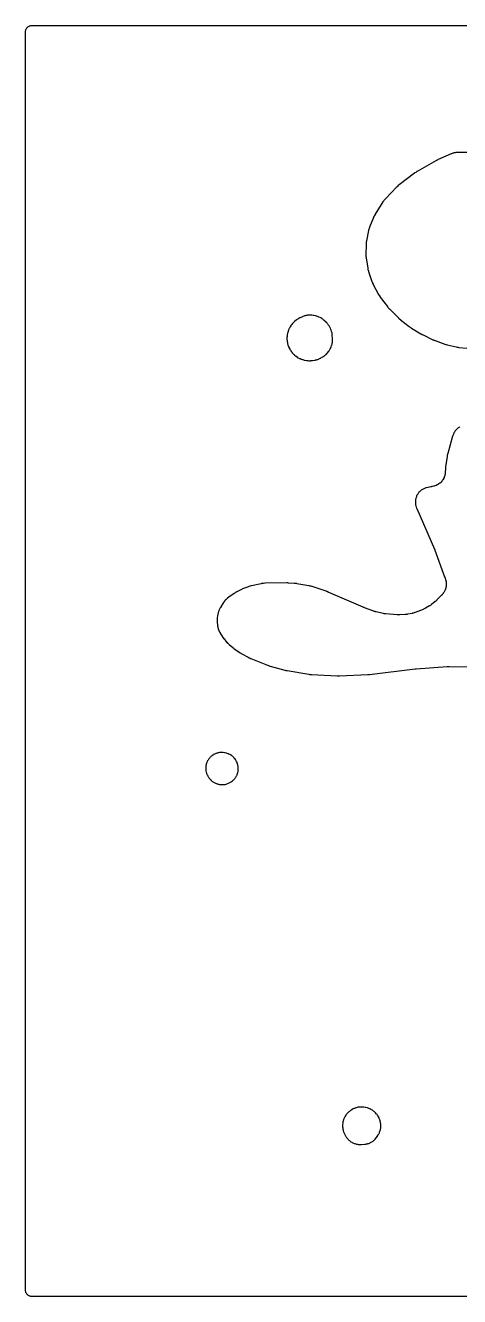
# Model space of a CAD drawing. Header units: millimetres. Extents: x 0 to 300, y 0 to 300.
# Drawn here: x -0.1 to 102.4, y -0.1 to 300.1 of the extents above; entities that cross this region are included whole.
import ezdxf

# ---------------------------------------------------------------- set-up
doc = ezdxf.new("R2010")
doc.units = ezdxf.units.MM
doc.layers.add('CUT', color=7, linetype='CONTINUOUS')

msp = doc.modelspace()

# ---------------------------------------------------------------- linework, layer by layer
at = {"layer": 'CUT'}
for points in [[(298.5107, -0.15), (1.4893, -0.15), (1.2934, -0.1404), (1.1382, -0.1174), (0.9861, -0.0793), (0.8384, -0.0264), (0.6967, 0.0406), (0.5622, 0.1213), (0.4362, 0.2147), (0.32, 0.32), (0.2147, 0.4362), (0.1213, 0.5622), (0.0406, 0.6967), (-0.0264, 0.8384), (-0.0793, 0.9861), (-0.1174, 1.1382), (-0.1404, 1.2934), (-0.15, 1.4893), (-0.15, 298.5107), (-0.1404, 298.7066), (-0.1174, 298.8618), (-0.0793, 299.0139), (-0.0264, 299.1616), (0.0406, 299.3033), (0.1213, 299.4378), (0.2147, 299.5638), (0.32, 299.68), (0.4362, 299.7853), (0.5622, 299.8787), (0.6967, 299.9594), (0.8384, 300.0264), (0.9861, 300.0793), (1.1382, 300.1174), (1.2934, 300.1404), (1.4893, 300.15), (298.5107, 300.15)], [(107.0099, 270.15), (102.0704, 270.15), (101.9879, 270.1479), (101.6612, 270.131), (101.497, 270.114), (101.304, 270.0839), (101.1425, 270.0501), (100.9537, 270.0002), (100.7965, 269.9499), (100.4906, 269.8344), (100.4142, 269.8032), (97.3059, 268.442), (97.2669, 268.4243), (97.0771, 268.335), (97.0006, 268.2965), (96.8158, 268.1972), (96.7784, 268.1765), (92.3576, 265.6467), (92.3134, 265.6205), (92.0989, 265.4884), (92.0132, 265.4317), (91.8076, 265.2862), (91.7662, 265.2558), (88.139, 262.5084), (88.0887, 262.4687), (87.8926, 262.3074), (87.797, 262.2221), (87.6144, 262.0457), (87.5693, 262.0003), (84.862, 259.1656), (84.8101, 259.1085), (84.6096, 258.8772), (84.5142, 258.7558), (84.337, 258.5064), (84.2939, 258.4424), (82.4479, 255.5582), (82.4085, 255.4933), (82.2584, 255.2323), (82.189, 255.0972), (82.0644, 254.8232), (82.0346, 254.7534), (81.1354, 252.4986), (81.1109, 252.4329), (81.0193, 252.1703), (80.979, 252.036), (80.9107, 251.7664), (80.895, 251.6981), (80.3976, 249.2942), (80.3841, 249.2207), (80.3377, 248.9283), (80.3212, 248.7798), (80.3023, 248.4843), (80.2993, 248.4097), (80.2586, 246.0555), (80.2589, 245.9878), (80.2656, 245.7194), (80.2747, 245.5843), (80.3041, 245.3174), (80.313, 245.2503), (80.6858, 242.8172), (80.6979, 242.748), (80.7522, 242.4749), (80.7855, 242.3385), (80.8634, 242.0713), (80.8846, 242.0043), (81.6777, 239.6709), (81.6998, 239.6099), (81.7924, 239.3698), (81.844, 239.2507), (81.9558, 239.0189), (81.9852, 238.961), (83.2434, 236.6017), (83.273, 236.5486), (83.3944, 236.3404), (83.4596, 236.2378), (83.5964, 236.0394), (83.6318, 235.99), (85.3343, 233.7124), (85.3708, 233.6654), (85.5189, 233.4819), (85.597, 233.3922), (85.7583, 233.2202), (85.7998, 233.1776), (87.9517, 231.0478), (87.9863, 231.0146), (88.1582, 230.8543), (88.2303, 230.7911), (88.4115, 230.6414), (88.4489, 230.6115), (90.5148, 229.007), (90.5504, 228.9801), (90.7267, 228.8509), (90.8001, 228.8002), (90.9833, 228.681), (91.021, 228.6572), (93.2675, 227.2834), (93.3022, 227.2628), (93.4739, 227.1637), (93.5449, 227.125), (93.7213, 227.0347), (93.7575, 227.0168), (96.0793, 225.9015), (96.0794, 225.9014), (96.1172, 225.8838), (96.2101, 225.8422), (96.2104, 225.842), (96.3033, 225.8003), (96.3034, 225.8003), (96.3036, 225.8002), (96.3804, 225.7681), (96.5703, 225.6945), (96.6093, 225.68), (96.6095, 225.6799), (98.8663, 224.8722), (98.9099, 224.8573), (99.1248, 224.7873), (99.2132, 224.7612), (99.4317, 224.7037), (99.4764, 224.6927), (101.5552, 224.2093), (101.6053, 224.1985), (101.8517, 224.1494), (101.9528, 224.1326), (102.2019, 224.0995), (102.2528, 224.0935), (104.0908, 223.9085)], [(102.4666, 205.3209), (102.3324, 205.2442), (102.1781, 205.1458), (102.0518, 205.0565), (101.9077, 204.9437), (101.7907, 204.8426), (101.6581, 204.7165), (101.5514, 204.6046), (101.4317, 204.4662), (101.3363, 204.3445), (101.2304, 204.1952), (101.1472, 204.0649), (101.0562, 203.9061), (100.986, 203.7684), (100.9108, 203.6015), (100.8542, 203.4577), (100.7558, 203.1675), (100.7328, 203.0937), (99.578, 199.0538), (99.5638, 199.0007), (99.4987, 198.7395), (99.4759, 198.6321), (99.4289, 198.3671), (99.4202, 198.3129), (99.0735, 195.8722), (99.0682, 195.831), (99.0448, 195.6283), (99.0374, 195.5454), (99.0245, 195.3418), (99.0225, 195.3002), (98.9977, 194.6335), (98.9904, 194.5148), (98.9758, 194.3471), (98.9435, 194.1116), (98.9234, 194.0047), (98.868, 193.7735), (98.8375, 193.6691), (98.7594, 193.4446), (98.7187, 193.3437), (98.6188, 193.128), (98.5683, 193.0317), (98.4475, 192.8269), (98.3877, 192.7361), (98.2473, 192.5442), (98.1788, 192.4598), (98.0201, 192.2827), (97.9436, 192.2055), (97.7682, 192.045), (97.6844, 191.9757), (97.4939, 191.8334), (97.4037, 191.7727), (97.2001, 191.65), (97.1043, 191.5985), (96.8895, 191.4965), (96.7891, 191.4548), (96.5653, 191.3746), (96.4043, 191.3257), (96.2897, 191.294), (95.9876, 191.2184), (95.9465, 191.2085), (95.8677, 191.1903), (95.8265, 191.1811), (95.7673, 191.1685), (95.721, 191.1591), (95.6322, 191.142), (95.5857, 191.1335), (94.9591, 191.0256), (94.8801, 191.0099), (94.5688, 190.94), (94.4137, 190.8968), (94.233, 190.8366), (94.083, 190.7781), (93.9092, 190.7), (93.7659, 190.6268), (93.6009, 190.5316), (93.4656, 190.4443), (93.311, 190.3331), (93.1852, 190.2326), (93.0425, 190.1064), (92.9275, 189.9938), (92.7982, 189.8539), (92.695, 189.7303), (92.5804, 189.5782), (92.4902, 189.4448), (92.3915, 189.2819), (92.3152, 189.1402), (92.2333, 188.9682), (92.1716, 188.8195), (92.1074, 188.6401), (92.061, 188.486), (92.0152, 188.3011), (91.9844, 188.1431), (91.9574, 187.9545), (91.9427, 187.7942), (91.9348, 187.6039), (91.9362, 187.4429), (91.9475, 187.2528), (91.9651, 187.0928), (91.9955, 186.9047), (92.029, 186.7473), (92.0781, 186.5632), (92.1274, 186.4099), (92.2401, 186.1116), (92.2704, 186.037), (96.4506, 176.4584), (96.464, 176.4271), (96.4892, 176.3671), (96.5021, 176.3357), (96.5198, 176.2919), (96.5339, 176.256), (96.5604, 176.187), (96.574, 176.1509), (98.8591, 169.911), (98.8721, 169.8745), (98.8965, 169.8043), (98.909, 169.7675), (98.9259, 169.7163), (98.9393, 169.6745), (98.9641, 169.5943), (98.9767, 169.5523), (99.0838, 169.183), (99.1124, 169.0751), (99.1496, 168.9195), (99.1919, 168.6976), (99.2064, 168.5953), (99.2276, 168.3704), (99.2324, 168.2671), (99.2323, 168.0412), (99.2274, 167.938), (99.2061, 167.7131), (99.1915, 167.6108), (99.1492, 167.3889), (99.125, 167.2884), (99.062, 167.0714), (99.0285, 166.9737), (98.9453, 166.7636), (98.9028, 166.6694), (98.8003, 166.4681), (98.7491, 166.3783), (98.628, 166.1876), (98.5361, 166.0567), (98.469, 165.9658), (98.282, 165.7246), (98.2377, 165.6693), (98.1513, 165.5644), (98.1054, 165.5103), (98.0929, 165.496), (98.0458, 165.4437), (97.954, 165.3449), (97.9054, 165.294), (97.0396, 164.414), (96.9896, 164.3647), (96.8925, 164.2716), (96.8412, 164.2238), (96.8265, 164.2106), (96.7738, 164.1643), (96.6714, 164.077), (96.6173, 164.0323), (95.7527, 163.3381), (95.6827, 163.284), (95.5821, 163.2092), (95.4363, 163.1088), (95.3305, 163.0416), (95.2549, 162.9956), (94.3694, 162.4779), (94.2875, 162.4322), (94.1703, 162.3697), (94.0016, 162.288), (93.8799, 162.2349), (93.7933, 162.1991), (91.8938, 161.4565), (91.7928, 161.4197), (91.6488, 161.3707), (91.4425, 161.3107), (91.2947, 161.2748), (91.1897, 161.2517), (90.1885, 161.0555), (90.1036, 161.0405), (89.9405, 161.0146), (89.8552, 161.0026), (89.8313, 160.9996), (89.7456, 160.9907), (89.581, 160.9766), (89.495, 160.9707), (88.2547, 160.9089), (88.182, 160.9063), (88.0428, 160.9036), (87.9701, 160.9033), (87.9497, 160.9035), (87.877, 160.9054), (87.7379, 160.9111), (87.6653, 160.9152), (84.9953, 161.1058), (84.8994, 161.1146), (84.7638, 161.1298), (84.5734, 161.1589), (84.4395, 161.1849), (84.3453, 161.2051), (82.7012, 161.5934), (82.6334, 161.6104), (82.5042, 161.6449), (82.437, 161.6639), (82.4181, 161.6696), (82.3515, 161.6905), (82.2245, 161.7325), (82.1585, 161.7554), (79.9083, 162.5724), (79.8756, 162.5845), (79.813, 162.6083), (79.7805, 162.6209), (79.7718, 162.6243), (79.734, 162.6397), (79.6618, 162.6697), (79.6242, 162.6857), (71.3667, 166.2883), (71.3329, 166.3026), (71.1668, 166.3706), (71.0983, 166.3968), (70.929, 166.4572), (70.8943, 166.4692), (67.5755, 167.5682), (67.5196, 167.5856), (67.2444, 167.6657), (67.131, 167.6942), (66.8507, 167.754), (66.7933, 167.7651), (63.9531, 168.2631), (63.9092, 168.2702), (63.6931, 168.3019), (63.6046, 168.3124), (63.3871, 168.332), (63.3426, 168.3354), (61.9878, 168.4197), (61.9603, 168.4212), (61.8013, 168.4284), (61.7401, 168.4299), (61.6106, 168.4308), (61.5811, 168.4307), (56.4929, 168.3706), (56.4107, 168.3675), (56.086, 168.347), (55.9229, 168.3282), (55.602, 168.2745), (55.5214, 168.2589), (53.2063, 167.748), (53.1489, 167.7342), (52.922, 167.6753), (52.8088, 167.6414), (52.587, 167.5659), (52.5314, 167.5458), (51.3799, 167.1058), (51.3409, 167.0904), (51.1508, 167.012), (51.0742, 166.978), (50.8885, 166.8898), (50.8509, 166.8713), (49.7998, 166.3377), (49.7535, 166.3132), (49.5284, 166.1895), (49.4382, 166.1361), (49.2217, 165.9979), (49.178, 165.969), (47.9182, 165.1056), (47.8547, 165.0598), (47.6078, 164.8722), (47.488, 164.7716), (47.2606, 164.5609), (47.2046, 164.5063), (47.1058, 164.4054), (47.0438, 164.3382), (46.8057, 164.0653), (46.6936, 163.9209), (46.4883, 163.6226), (46.4387, 163.5459), (45.8924, 162.6465), (45.8506, 162.5734), (45.6926, 162.2793), (45.6207, 162.1269), (45.5454, 161.9424), (45.49, 161.7833), (45.397, 161.4628), (45.3756, 161.3813), (45.2045, 160.6497), (45.1902, 160.5821), (45.1394, 160.3133), (45.1197, 160.1767), (45.1033, 160.014), (45.0954, 159.8762), (45.0931, 159.7128), (45.0971, 159.5749), (45.1168, 159.302), (45.1233, 159.2333), (45.2227, 158.3749), (45.2321, 158.3069), (45.275, 158.038), (45.3025, 157.9034), (45.3418, 157.7455), (45.3807, 157.6138), (45.4689, 157.3562), (45.4925, 157.2917), (45.5294, 157.1975), (45.5574, 157.1304), (45.6745, 156.8672), (45.7395, 156.7372), (45.8799, 156.4856), (45.9168, 156.423), (46.2837, 155.8307), (46.3193, 155.7758), (46.4649, 155.5609), (46.5427, 155.4557), (46.7054, 155.2535), (46.7474, 155.2033), (47.3724, 154.4884), (47.4117, 154.445), (47.6081, 154.2363), (47.6913, 154.1541), (47.9023, 153.9603), (47.9461, 153.9215), (48.8226, 153.1739), (48.8572, 153.1452), (49.0292, 153.0066), (49.101, 152.9521), (49.2805, 152.8235), (49.3174, 152.7977), (50.5617, 151.9581), (50.5914, 151.9386), (50.7383, 151.8441), (50.799, 151.807), (50.9499, 151.7192), (50.9809, 151.7016), (52.4357, 150.8982), (52.4789, 150.8751), (52.6924, 150.7656), (52.7809, 150.7236), (53.0008, 150.6273), (53.0459, 150.6083), (57.0415, 149.0023), (57.0841, 148.9859), (57.2945, 148.9083), (57.3812, 148.879), (57.5956, 148.8136), (57.6395, 148.8008), (61.1378, 147.8408), (61.1783, 147.8302), (61.3777, 147.7811), (61.4595, 147.7632), (61.6611, 147.7245), (61.7024, 147.7172), (66.7652, 146.8838), (66.8091, 146.8772), (67.0246, 146.8479), (67.1129, 146.8383), (67.3297, 146.8209), (67.374, 146.818), (73.4979, 146.4981), (73.5369, 146.4965), (73.7283, 146.4912), (73.8064, 146.4909), (73.9978, 146.4949), (74.0369, 146.4962), (80.7246, 146.8003), (80.7522, 146.8018), (80.9108, 146.8117), (80.9718, 146.8167), (81.1005, 146.8298), (81.1298, 146.833), (91.9299, 148.1285), (91.9482, 148.1306), (91.9834, 148.1346), (92.0018, 148.1366), (92.0095, 148.1374), (92.0419, 148.1405), (92.104, 148.1462), (92.1364, 148.1489), (99.4828, 148.7151), (99.5186, 148.7176), (99.5786, 148.7213), (99.6316, 148.724), (99.659, 148.7251), (99.6809, 148.7259), (99.7148, 148.7269), (99.7505, 148.7277), (99.8103, 148.7287), (99.8631, 148.729), (99.8909, 148.7288), (99.9129, 148.7285), (105.6873, 148.6403)]]:
    msp.add_lwpolyline(points, dxfattribs=at)
for points in [[(61.8949, 224.5196), (61.9896, 224.2773), (62.0147, 224.2167), (62.1083, 224.0034), (62.1384, 223.9387), (62.2634, 223.6851), (62.3322, 223.5601), (62.4201, 223.4158), (62.4996, 223.2975), (62.6677, 223.0701), (62.7113, 223.0137), (62.828, 222.8697), (62.8755, 222.8138), (63.0689, 222.5963), (63.1714, 222.4912), (63.2983, 222.3725), (63.41, 222.2772), (63.6397, 222.0988), (63.6987, 222.0551), (63.9871, 221.8516), (64.0486, 221.8103), (64.2965, 221.6521), (64.425, 221.5782), (64.5812, 221.4978), (64.716, 221.4361), (64.9887, 221.3264), (65.0581, 221.3003), (65.275, 221.2245), (65.3582, 221.1979), (65.6909, 221.1016), (65.8612, 221.0623), (66.2022, 221.0029), (66.2887, 220.9903), (66.44, 220.9724), (66.5144, 220.9653), (66.8097, 220.9443), (66.959, 220.9406), (67.1357, 220.9446), (67.2847, 220.9549), (67.5787, 220.989), (67.6526, 220.9994), (68.266, 221.0998), (68.336, 221.1129), (68.6123, 221.1708), (68.7502, 221.2062), (68.9115, 221.2554), (69.0457, 221.3029), (69.202, 221.3663), (69.3314, 221.4255), (69.5826, 221.5543), (69.6452, 221.5882), (69.9892, 221.7845), (70.0469, 221.819), (70.2728, 221.9607), (70.3836, 222.0369), (70.5109, 222.1326), (70.6149, 222.2178), (70.8138, 222.3953), (70.863, 222.4411), (70.8765, 222.4543), (70.9325, 222.5114), (71.1488, 222.7435), (71.2519, 222.8658), (71.4439, 223.1183), (71.4907, 223.1831), (71.533, 223.2449), (71.5754, 223.3104), (71.7374, 223.5738), (71.8126, 223.7106), (71.9482, 223.9885), (71.9806, 224.0594), (72.0206, 224.1526), (72.0484, 224.2218), (72.1521, 224.4987), (72.1979, 224.6407), (72.2691, 224.9032), (72.3016, 225.0497), (72.3487, 225.3216), (72.3674, 225.4714), (72.3811, 225.6496), (72.3856, 225.8004), (72.3804, 226.0995), (72.3773, 226.1749), (72.3266, 226.9586), (72.3191, 227.0408), (72.2813, 227.3655), (72.2537, 227.5282), (72.2112, 227.7187), (72.1671, 227.8776), (72.0636, 228.1875), (72.0353, 228.2653), (72.0344, 228.2677), (72.0062, 228.335), (71.888, 228.5999), (71.8223, 228.7307), (71.6804, 228.9836), (71.6431, 229.0466), (71.5679, 229.1675), (71.5304, 229.2249), (71.3769, 229.4493), (71.2947, 229.5591), (71.1918, 229.6849), (71.1005, 229.7872), (70.911, 229.9821), (70.8622, 230.0302), (70.4696, 230.4008), (70.4169, 230.4485), (70.2038, 230.6325), (70.0922, 230.7205), (69.9556, 230.8187), (69.8367, 230.8964), (69.5945, 231.0399), (69.5325, 231.0747), (69.5141, 231.0845), (69.4411, 231.1211), (69.1481, 231.2588), (68.9969, 231.3206), (68.6915, 231.4276), (68.6138, 231.4526), (68.3763, 231.5224), (68.2964, 231.5437), (67.9776, 231.6198), (67.815, 231.6498), (67.4901, 231.6926), (67.4078, 231.7012), (67.4023, 231.7017), (67.3086, 231.7064), (66.9367, 231.714), (66.7491, 231.7068), (66.4423, 231.677), (66.2773, 231.6522), (66.0744, 231.6108), (65.933, 231.5752), (65.7677, 231.5254), (65.6301, 231.4771), (65.3622, 231.369), (65.2952, 231.3402), (64.7076, 231.0714), (64.6468, 231.042), (64.4082, 230.9204), (64.2905, 230.854), (64.1546, 230.7696), (64.043, 230.6936), (63.8283, 230.5337), (63.775, 230.4922), (63.4799, 230.2524), (63.428, 230.2084), (63.2262, 230.0296), (63.1283, 229.9352), (63.0172, 229.8185), (62.9277, 229.7161), (62.759, 229.5057), (62.7176, 229.4518), (62.5639, 229.2425), (62.5212, 229.1813), (62.3573, 228.9349), (62.2805, 228.8068), (62.1968, 228.6511), (62.1324, 228.5165), (62.0171, 228.2439), (61.9897, 228.1745), (61.8967, 227.9223), (61.8741, 227.8567), (61.7902, 227.5947), (61.7536, 227.4608), (61.7172, 227.3005), (61.6924, 227.164), (61.655, 226.8915), (61.6471, 226.8226), (61.6268, 226.6059), (61.6219, 226.5366), (61.6082, 226.2617), (61.6074, 226.1228), (61.6135, 225.9584), (61.6246, 225.82), (61.6587, 225.5469), (61.6688, 225.4782), (61.7092, 225.2388), (61.7215, 225.1743), (61.7753, 224.9198), (61.8077, 224.7926), (61.8522, 224.6436)], [(43.0944, 122.5228), (43.1807, 122.3953), (43.29, 122.2494), (43.3882, 122.1307), (43.4309, 122.0839), (43.4594, 122.0511), (43.4894, 122.0197), (43.511, 121.996), (43.5311, 121.9759), (43.5775, 121.9273), (43.6818, 121.8274), (43.8106, 121.7148), (43.9235, 121.6247), (44.107, 121.4914), (44.2324, 121.409), (44.4505, 121.2799), (44.5882, 121.2071), (44.7553, 121.1291), (44.8994, 121.0701), (44.94, 121.0558), (45.0046, 121.0287), (45.1773, 120.9658), (45.3256, 120.9199), (45.5036, 120.8741), (45.6556, 120.8428), (45.8372, 120.8144), (45.9916, 120.798), (46.1751, 120.7874), (46.3303, 120.786), (46.514, 120.7932), (46.6686, 120.8068), (46.8507, 120.8318), (47.0033, 120.8604), (47.2316, 120.9147), (47.3875, 120.9602), (47.6415, 121.0487), (47.7984, 121.1128), (47.9797, 121.1984), (48.1289, 121.2788), (48.4102, 121.4501), (48.5427, 121.5402), (48.7759, 121.7164), (48.892, 121.8131), (49.0239, 121.934), (49.1304, 122.0412), (49.2503, 122.1739), (49.3461, 122.2907), (49.4626, 122.4471), (49.5418, 122.5638), (49.6383, 122.7205), (49.7069, 122.8438), (49.7775, 122.9849), (49.8337, 123.1106), (49.8939, 123.2622), (49.9108, 123.3108), (49.9217, 123.3398), (49.933, 123.3748), (49.9391, 123.3923), (49.9444, 123.4099), (49.9702, 123.4895), (49.9863, 123.5497), (49.9896, 123.5604), (49.9936, 123.5766), (50.0123, 123.6462), (50.0217, 123.6903), (50.027, 123.7114), (50.0345, 123.7495), (50.0664, 123.898), (50.0767, 123.9643), (50.0783, 123.9722), (50.0813, 123.9938), (50.0944, 124.0777), (50.0973, 124.1073), (50.1025, 124.1439), (50.1136, 124.2727), (50.1148, 124.2852), (50.115, 124.2886), (50.1201, 124.3481), (50.1256, 124.5213), (50.1199, 124.7755), (50.1075, 124.9419), (50.0794, 125.1616), (50.0512, 125.3195), (50.0085, 125.5044), (49.9646, 125.6586), (49.8871, 125.8871), (49.8259, 126.0408), (49.7148, 126.2825), (49.6354, 126.4335), (49.5322, 126.6068), (49.4372, 126.7484), (49.2814, 126.9559), (49.1819, 127.0758), (49.0572, 127.212), (48.9575, 127.3117), (48.8343, 127.4244), (48.7262, 127.5149), (48.5936, 127.6164), (48.4779, 127.6971), (48.3198, 127.7973), (48.1792, 127.8768), (48.1387, 127.897), (48.1327, 127.9003), (48.1045, 127.9141), (47.9206, 128.0061), (47.8862, 128.021), (47.8792, 128.0244), (47.827, 128.0465), (47.7534, 128.0782), (47.7435, 128.0818), (47.7179, 128.0927), (47.523, 128.1629), (47.3552, 128.2131), (47.0216, 128.2934), (46.8551, 128.3242), (46.5377, 128.3658), (46.3745, 128.3787), (46.181, 128.3841), (46.1551, 128.3835), (46.1483, 128.3837), (46.0641, 128.3814), (46.0175, 128.3803), (46.0137, 128.38), (45.9832, 128.3792), (45.8079, 128.3654), (45.7967, 128.3639), (45.7959, 128.3638), (45.6513, 128.3464), (45.4827, 128.3182), (45.347, 128.2895), (45.1978, 128.251), (45.0686, 128.2119), (44.8861, 128.148), (44.7909, 128.1092), (44.7329, 128.0866), (44.4755, 127.9677), (44.305, 127.876), (44.286, 127.8643), (44.2745, 127.858), (44.1009, 127.7498), (44.0542, 127.7209), (43.9093, 127.62), (43.7452, 127.4915), (43.6247, 127.3871), (43.4884, 127.2565), (43.3789, 127.1406), (43.2563, 126.9972), (43.1797, 126.898), (43.1648, 126.8793), (43.0733, 126.7529), (42.9725, 126.5982), (42.8937, 126.4634), (42.8084, 126.2996), (42.7432, 126.1578), (42.6743, 125.9865), (42.6232, 125.839), (42.5554, 125.6076), (42.5205, 125.4643), (42.4824, 125.269), (42.4617, 125.1317), (42.4444, 124.9681), (42.4357, 124.8294), (42.4329, 124.6836), (42.4383, 124.5184), (42.4624, 124.234), (42.4899, 124.0444), (42.5503, 123.7527), (42.593, 123.59), (42.6478, 123.4187), (42.6981, 123.2826), (42.765, 123.1245), (42.8275, 122.9936), (42.9534, 122.7579), (42.9904, 122.6956), (42.9997, 122.6786)], [(75.0276, 38.6266), (75.0986, 38.4375), (75.1671, 38.281), (75.2579, 38.1006), (75.3426, 37.9523), (75.526, 37.668), (75.5742, 37.5975), (75.6907, 37.4365), (75.7456, 37.3649), (75.9711, 37.0875), (76.0926, 36.9542), (76.2449, 36.8049), (76.3806, 36.6861), (76.601, 36.5141), (76.7355, 36.4199), (76.9038, 36.3144), (77.0328, 36.2416), (77.1893, 36.1626), (77.3245, 36.1021), (77.4876, 36.0379), (77.6278, 35.9902), (77.8765, 35.9181), (78.0259, 35.8824), (78.3044, 35.83), (78.4621, 35.8084), (78.6497, 35.7921), (78.8087, 35.7862), (79.124, 35.7903), (79.2035, 35.7933), (79.8928, 35.8365), (79.9697, 35.8432), (80.2735, 35.877), (80.4259, 35.9014), (80.6046, 35.939), (80.7538, 35.978), (80.928, 36.0326), (81.0728, 36.0858), (81.241, 36.1569), (81.38, 36.2238), (81.5405, 36.3108), (81.6724, 36.3907), (81.8238, 36.4927), (81.9474, 36.585), (82.0883, 36.7012), (82.2025, 36.8049), (82.3315, 36.9341), (82.4351, 37.0483), (82.6293, 37.2844), (82.6769, 37.3451), (82.9725, 37.742), (83.0129, 37.7988), (83.1682, 38.0274), (83.2414, 38.146), (83.322, 38.2901), (83.3846, 38.4146), (83.4522, 38.5652), (83.5038, 38.6947), (83.5866, 38.9323), (83.6277, 39.07), (83.6935, 39.3325), (83.7228, 39.4777), (83.7494, 39.6511), (83.7652, 39.7984), (83.7821, 40.0791), (83.7842, 40.2257), (83.7755, 40.5005), (83.7644, 40.6452), (83.7434, 40.8157), (83.7192, 40.9587), (83.6609, 41.2284), (83.6236, 41.3695), (83.5398, 41.6364), (83.4894, 41.7744), (83.4223, 41.9349), (83.3595, 42.0677), (83.223, 42.3249), (83.1871, 42.389), (83.1558, 42.4418), (83.121, 42.4981), (82.9783, 42.7182), (82.9018, 42.8261), (82.806, 42.9501), (82.7208, 43.0514), (82.5439, 43.2449), (82.4983, 43.2928), (82.476, 43.3153), (82.4224, 43.3668), (82.2054, 43.5659), (82.0914, 43.6612), (81.9513, 43.7676), (81.829, 43.8518), (81.6048, 43.9913), (81.4601, 44.0713), (81.1579, 44.2185), (80.9898, 44.2889), (80.7867, 44.3606), (80.6117, 44.4113), (80.26, 44.492), (80.1707, 44.5098), (79.7994, 44.573), (79.7257, 44.5837), (79.4325, 44.6197), (79.2838, 44.6309), (79.1075, 44.6359), (78.9585, 44.6333), (78.7824, 44.6219), (78.6343, 44.6054), (78.3794, 44.5649), (78.2346, 44.5349), (77.9893, 44.4723), (77.8489, 44.4294), (77.6851, 44.3712), (77.5492, 44.3157), (77.3915, 44.2426), (77.2613, 44.1749), (77.0095, 44.0289), (76.9469, 43.9907), (76.7219, 43.846), (76.6455, 43.7937), (76.349, 43.5779), (76.2059, 43.4605), (75.9617, 43.2353), (75.8315, 43.1002), (75.6079, 42.8392), (75.4928, 42.6875), (75.3363, 42.4534), (75.2495, 42.3074), (75.1685, 42.1531), (75.1054, 42.0177), (75.0382, 41.8542), (74.988, 41.7135), (74.9363, 41.5444), (74.8994, 41.3997), (74.8397, 41.1097), (74.8264, 41.0363), (74.7997, 40.8668), (74.7902, 40.7964), (74.7587, 40.5164), (74.7491, 40.3746), (74.7453, 40.2064), (74.7483, 40.0643), (74.7594, 39.8964), (74.775, 39.7551), (74.8184, 39.4768), (74.8309, 39.4069), (74.8725, 39.2005), (74.8916, 39.1173), (74.9761, 38.7895)]]:
    msp.add_lwpolyline(points, close=True, dxfattribs=at)

doc.saveas('drawing.dxf')
